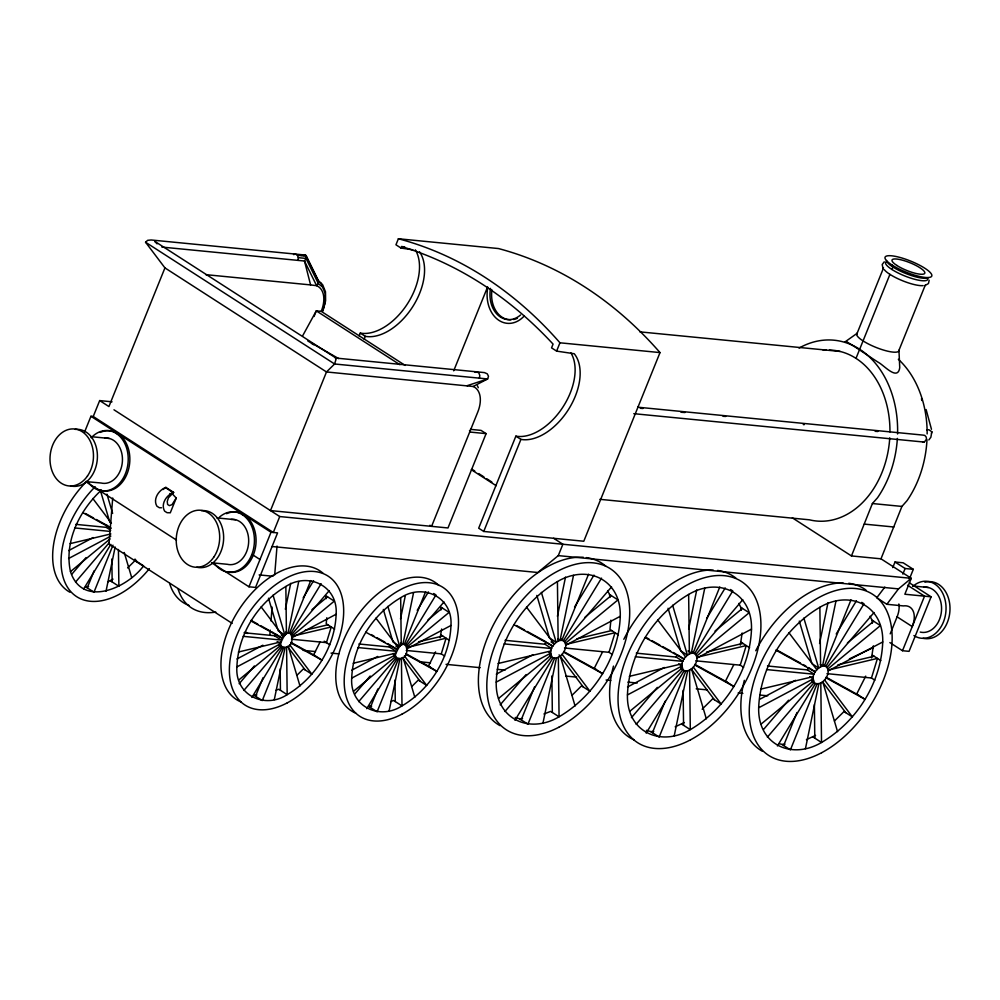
<?xml version="1.0" encoding="UTF-8"?>
<svg xmlns="http://www.w3.org/2000/svg" width="1000" height="1000" viewBox="0 0 1000 1000"><rect width="100%" height="100%" fill="white"/><g stroke="black" fill="none" stroke-linecap="round" stroke-linejoin="round"><path stroke-width="1.5" d="M112.713 498.013L109 544.05L232.188 623.387M269.862 634.738L270.238 630.125M270.988 620.925L272.1 607.112M274.7 574.9L277.025 546.075M127.613 567.925L135.188 560.45L143.6 565.862C127.463 587.8 82.525 608.538 70.462 571.625C63.963 541.375 79.65 510.262 101.5 489.975M236.887 666.912C238.1 634.125 257.738 603.025 285.85 586.487C308.512 571.65 338.15 586.075 336.138 614.237C334.925 647.013 315.287 678.125 287.175 694.663C264.513 709.5 234.875 695.075 236.887 666.912L280.5 643.763C291.988 613.587 299.775 656.925 279.1 645.175M326.812 617.762L326.2 623.713L334.613 629.138M351.712 678.138C352.925 645.362 372.562 614.25 400.675 597.725C423.338 582.875 452.975 597.3 450.962 625.475C449.75 658.25 430.112 689.362 402 705.888C379.338 720.738 349.7 706.312 351.712 678.138L395.325 655C406.812 624.812 414.6 668.162 393.925 656.4M440.15 637.8L441.637 628.987M496.213 682.113C497.738 641.137 522.275 602.263 557.425 581.6C587.6 563.737 621.263 579.75 620.275 616.287C618.763 657.25 594.212 696.137 559.062 716.8C528.888 734.663 495.225 718.65 496.213 682.113L550.725 653.188C549.2 645.5 563.688 633.562 565.763 645.212C566.038 652.938 556.213 662.987 549.538 655.3M610.913 620.175L609.963 629.475L618.375 634.9M627.438 694.95C628.962 653.975 653.5 615.1 688.65 594.438C718.838 576.575 752.487 592.587 751.5 629.113C749.987 670.088 725.45 708.975 690.3 729.638C660.113 747.5 626.462 731.488 627.438 694.95L681.95 666.025C680.425 658.337 694.912 646.4 696.988 658.05C697.275 665.775 687.438 675.825 680.763 668.138M740.325 645.113L742.138 633.013M758.675 707.788C760.188 666.812 784.725 627.938 819.875 607.263C850.062 589.412 883.713 605.425 882.738 641.95C881.213 682.925 856.675 721.812 821.525 742.475C791.338 760.337 757.688 744.312 758.675 707.788L813.188 678.863C811.65 671.175 826.15 659.237 828.225 670.875C828.5 678.612 818.662 688.662 812 680.975M871.562 657.95L873.363 645.85M297.938 260.387L298.312 257.675L297.425 255.275L295.6 254.1L293.538 254.6M479.425 378.15L479.8 375.45L478.913 373.05L477.088 371.875L475.025 372.362M926.663 429.975L928.838 429.725L931.825 431.75L930.875 437.225L928.85 439.963M106.013 591.25L115.162 546.987M285.363 609.237L290.725 583.288M274.3 699.625L285.038 647.738M298.725 581.525L287.987 633.413L285.75 631.975M400.5 618.938L405.238 596.05M389.125 710.863L399.862 658.962M413.55 592.75L402.812 644.65L400.575 643.2M557.413 616.3L565.525 577.075M542.987 723.012L556.4 658.15M573.5 575.375L560.1 640.25L557.85 638.8M688.65 629.138L696.75 589.913M674.212 735.85L687.625 670.987M704.737 588.212L691.325 653.088L687.962 650.925M819.562 643.487L827.987 602.75M805.438 748.688L818.85 683.812M835.962 601.05L822.55 665.925L820.312 664.475M931.5 433.25L931.825 431.75M336.087 359.075L334.6 363.988L326.5 371.95L270.487 510.588L447.987 527.962L486.1 433.638L481.05 430.387L470.438 429.338M322.912 310.312L325.538 300.775L325.487 291.788L322.675 284.788L318.163 280.825L305.512 255.075L151.137 239.975L147.637 240.325L145.575 242.25L164.938 267.9L326.5 371.95L473.137 386.488L487.625 378.963L488.5 376.3L487.3 373.862L484.487 372.6L336.037 358.075L154.738 241.325L157.075 243.863M322.825 311.15L325.325 302.075L325.275 293.65L322.638 287.087L318.425 283.712L306 258.425L306.388 256.15L305.512 255.075L303.712 255.6M444.637 656.038L441.275 653.875L446.075 638.2L408.338 647.175M612.375 654.488L609.012 652.325L615.013 632.737L566.7 644.225M743.6 667.325L740.238 665.163L746.237 645.575L697.925 657.062M874.837 680.163L871.462 678L877.463 658.4L829.15 669.887M792.375 517.875L851.462 555.938L872.4 503.537L877.513 497.775A95.875 72.6 -84.4 0 0 897.375 438.413M851.462 555.938L880.987 558.825L901.925 506.425L907.038 500.662A95.875 72.6 -84.4 0 0 926.988 439.825M84.562 432.062L90.95 416.275L93.238 416.5L273.312 532.463L279.738 516.55L911.275 578.325L904.85 594.237L931.1 596.812L909.05 651.35L902.5 650.713L889.875 642.588M93.238 416.5L99.675 400.588L112.05 401.8M164.938 267.9L108.925 406.55L99.675 400.588M87.25 587.863L94.15 570.763M112.975 545.163L93.975 592.2L85.562 586.775L88.575 586.538M163.012 489.538L165.875 487.4L173.625 492.388L168.425 497.812L167.237 501.55L167.613 504.487L169.412 505.637L172.025 504.625L176.25 498.05L172.85 494.4L169.95 493.512M176.25 498.05L170.287 512.8L167.075 512.7L164.638 511.15C160.425 504.025 166.6 494.913 173.625 492.388M314.025 316.475L316.3 310.863L321.225 311.35L405.175 365.412M248.975 586.788L271.012 532.238L277.575 532.888L255.538 587.425L248.975 586.788L211.637 562.737M359.125 335.938L360.275 333.088A51.725 31.488 -57.2 0 0 406.9 304.65A51.725 31.488 -57.2 0 0 415.312 249.838M570.913 352.9A51.725 31.488 -57.2 0 1 562.487 407.725A51.725 31.488 -57.2 0 1 515.875 436.15L478.688 528.2L483.738 531.45L583.787 541.237L660.013 352.587A492.013 372.537 -84.4 0 0 498.45 248.55L398.387 238.762L395.95 244.788L401 248.05L412.775 249.8M364.175 339.188L365.325 336.337A51.725 31.488 -57.2 0 0 412.575 306.925A51.725 31.488 -57.2 0 0 419.538 251.838M401 248.05L401.6 246.562L404.675 246.863M255.538 696.237L263.025 677.712M283.575 647.85L262.275 700.575L253.85 695.163L256.863 694.925M289.45 633.3L310.763 580.575M453.7 370.825L487.612 286.9M370.363 707.475L377.85 688.95M398.4 659.075L377.1 711.812L368.675 706.388L371.688 706.15M404.275 644.538L425.575 591.8M483.738 531.45L520.925 439.4A51.725 31.488 -57.2 0 0 568.787 409.012A51.725 31.488 -57.2 0 0 574.25 353.738L556.6 351.112L551.55 347.863L553.062 344.1A517.25 391.637 -84.4 0 0 401.6 246.562M556.6 351.112L559.95 342.8L660.013 352.587M272.075 546.512L537.825 572.513L558.288 555.612L562.888 544.25L553.625 538.288M521.213 719.862L534.525 686.912M554.575 658.288L527.938 724.2L519.525 718.787L515.2 717.475M561.912 640.113L588.55 574.2M652.438 732.7L665.175 701.175M685.8 671.125L659.175 737.038L650.75 731.625L646.425 730.312M693.15 652.938L719.775 587.025M856.663 334.425L883.538 267.9M856 358.363L889.925 274.375M891.912 269.475L892.913 267L892.025 265.012A25.2 5.975 22 0 1 902.038 258.038A25.2 5.975 22 0 1 931.162 276.788A25.2 5.975 22 0 1 892.025 265.012M898.962 350.262A22.713 5.375 22 0 1 875.312 347.137A22.713 5.375 22 0 1 857.312 333.175L844.825 342.05L847.163 342.062C857.725 348.338 867.7 355.575 878.162 362.238C883.838 365.037 897.688 381.425 899.737 367.762L898.962 350.262L925.25 285.175M783.662 745.537L796.975 712.588M817.025 683.962L790.4 749.875L781.988 744.463L779.1 743.587M824.375 665.775L851 599.862M892.75 567.612L895.013 562.013L903.213 562.812L913.312 569.325L909.35 579.113M902.85 574.113L905.113 568.513L913.312 569.325M890.212 633.862L897.1 616.838A21.513 13.1 -57.2 0 0 898.838 603.987M902.5 650.713L924.538 596.163L907.575 585.237M921.725 400.5L922.175 399.538L921.35 399.012M75.8 524.362L106.237 527.35L107.175 525.475L96.312 519.487M244.088 632.75L274.538 635.725L275.475 633.862L282.2 638.2L250.963 620.95M320.112 641.95L313.65 654.775L322.062 660.2L290.825 642.95M358.913 643.975L389.363 646.963L390.3 645.088L387.575 643.587M435.588 651.9L428.475 666.012L436.887 671.425L405.65 654.188M505.05 640.312L544.95 644.225L546.125 641.888L527.275 631.487M602.575 651.825L594.275 668.312L602.688 673.725L563.638 652.175M636.287 653.15L676.175 657.062L677.35 654.725L684.087 659.062L645.025 637.513M804.2 424.663L803.288 424.575M733.8 664.663L725.5 681.137L733.913 686.562L694.862 665.013M767.513 665.987L807.412 669.9L808.587 667.562L815.312 671.9L776.263 650.35M865.725 676.125L856.725 693.975L865.15 699.4L826.087 677.85M302.613 335.875L316.3 310.863L399.862 364.675M83.6 589.062L110.825 544.35M303.2 597.788L313.6 580.688M251.887 697.438L282.312 647.463M290.712 633.688L321.138 583.713M417.225 610.337L428.425 591.925M366.712 708.675L397.137 658.7M574.562 607.013L593.987 575.112M514.963 720.275L553 657.812M601.525 578.125L563.488 640.588L561.25 639.138M706.6 618.513L725.212 587.95M646.188 733.112L684.225 670.65M836.213 634.012L856.438 600.788M777.425 745.95L815.45 683.487M884.812 587.125L876.762 597.788L886.85 604.288L903.4 605.913A21.513 13.1 -57.2 0 1 912.237 626.587L897.1 616.838M886.85 604.288L898.487 588.888L911.275 578.325L880.987 558.825M71.875 574.15L86.062 557.575M75.575 582.038L109 542.975M239.163 683.713L254.35 665.962M243.863 690.425L281.35 646.612L280.5 643.763L277.137 641.6M291.688 634.538L329.162 590.725M355 693.763L370.188 676.012M358.688 701.65L396.163 657.85L395.325 655L393.075 653.55M406.512 645.763L443.988 601.962M500.2 704.837L526.112 674.55M504.938 711.513L551.788 656.75L550.725 653.188L548.488 651.737M564.712 641.65L611.55 586.888M631.425 717.675L657.337 687.387M636.163 724.338L683.012 669.587L681.95 666.025L678.587 663.863M695.938 654.488L742.788 599.725M763.65 729.35L788.562 700.225M767.387 737.175L814.237 682.425L813.188 678.863L809.812 676.688M827.163 667.312L874.013 612.562M884.237 261.8L882.188 264.562L883.037 268.425M335.412 358.713L336.037 358.075M296.988 675.238L303.475 668.825L311.9 674.25L289.587 644.65M411.812 686.475L418.3 680.062L426.725 685.475L404.412 655.888M571.987 695.312L581.562 685.863L589.975 691.287L562.087 654.3M702.163 709.2L712.788 698.7L721.2 704.125L693.312 667.138M834.45 720.987L844.013 711.538L852.425 716.963L824.55 679.975M70.462 571.625L110.037 538.95M311.95 609.675L327.55 596.8M238.75 680.013L280.725 645.35M292.3 635.8L334.275 601.138L325.863 595.725L326.275 598.638M427.975 619.925L442.375 608.038M353.575 691.237L395.55 656.587M407.125 647.025L449.1 612.375L440.688 606.95L441.1 609.862M584.987 617.225L611.213 595.575M498.537 698.487L551.013 655.175M565.487 643.225L617.95 599.9L609.538 594.487L607.612 590.588M715.025 631.05L742.45 608.413M629.763 711.325L682.237 668.012M696.712 656.062L749.175 612.737L740.763 607.325L738.85 603.413M847.438 642.9L873.675 621.25M761 724.163L813.462 680.85M827.938 668.9L880.4 625.575L871.988 620.163L870.075 616.25M633.775 413.675L924.35 442.1L926.538 439.087L926.125 436.925L924.775 435.4L923.012 435.1L637.688 407.188M107.6 581.962L113.025 579.125M675.175 726.812L684.35 722.55M806.413 739.65L815.575 735.387M68.675 550.575L93.212 537.562M68.6 558.525L110.838 536.112M236.975 658.962L262.863 645.212M292.525 637.388L336.138 614.237M351.8 670.188L377.688 656.45M407.35 648.612L450.962 625.475M496.3 674.163L533.088 654.638M565.763 645.212L620.275 616.287M627.525 687L664.325 667.475M696.988 658.05L751.5 629.113M760.113 699.112L795.55 680.312M828.225 670.875L882.738 641.95M165.875 487.4C158.863 489.925 152.675 499.038 156.888 506.163L159.338 507.725L161.475 507.775M849.4 658.863L873.288 647.588M275.9 690.337L278.762 689.237L287.175 694.663L286.588 647.125M390.725 701.575L393.575 700.475L402 705.888L401.413 658.363M543.95 713.975L550.65 711.388L559.062 716.8L558.35 657.387M467.1 385.7L487.625 378.963L334.6 363.988L145.575 242.25M924.912 285.6L928.462 283.55L929.175 280.238M70.113 543.638L110.875 533.938M305.238 630.188L327.887 624.8M293.512 635.938L331.25 626.962L326.45 642.638L291.438 639.212M238.412 652.013L280.688 641.963M418.55 641.775L442.713 636.038M353.237 663.25L395.513 653.188M576.912 638.825L611.638 630.562M498.113 663.5L550.962 650.938M706.637 652.013L742.875 643.4M629.338 676.338L682.188 663.763M837.862 664.85L874.1 656.237M760.575 689.175L813.413 676.6M519.525 718.787L522.537 718.55M650.75 731.625L653.763 731.388M781.988 744.463L784.987 744.225M640.3 408.3L642.975 408.488M681 412.25L685.013 412.525M723.037 416.287L725.713 416.463M875.175 431.312L877.85 431.5M299.35 255.162L302.25 255.45M297.425 255.275L306.388 256.15L319.012 281.85L316.625 285.688A27.425 16.7 -57.2 0 1 321.225 311.35M298.312 257.675L306 258.425L304.5 261.025L310.587 284.913L316.625 285.688L304.5 261.025L161.875 247.075M205.75 274.65L310.587 284.913M639.888 331.863L840.125 351.45M486.1 433.638L469.7 432.025L470.375 431.613L469.487 430.625M872.4 503.537L901.925 506.425M116.237 433.45L117.875 433.612M90.625 436.625L109.275 438.45M864.312 524.113L893.838 527M599.888 499.325L809.425 519.812A85.787 64.95 -84.4 0 0 889.75 437.85M94.188 488L95.838 488.162A30.275 22.925 -84.4 0 1 93.787 486.65M242.45 514.738L244.088 514.9M216.85 517.9L235.5 519.725M912.837 585.988L928.375 587.5M558.288 555.612L898.487 588.888M74.912 527.962L109.925 531.388M251.625 555.013L253.263 555.175L260 559.513M211.825 562.775L227.362 564.3A22.713 17.2 -84.4 0 0 248.588 543.2A22.713 17.2 -84.4 0 0 231.012 519.425M259.125 574.9L273.025 576.263M564.513 647.975L609.012 652.325M695.738 660.812L740.238 665.163M826.963 673.65L871.462 678M504.113 643.9L551.688 648.562L544.95 644.225M635.337 656.737L682.913 661.388L676.175 657.062M766.575 669.575L814.137 674.225L807.412 669.9M406.262 650.45L441.275 653.875M243.212 636.337L281.262 640.062L274.538 635.725M358.038 647.575L396.087 651.287L389.363 646.963M303.062 650.35L315.5 651.575M331.037 653.088L338.8 653.85M419.613 661.762L430.487 662.825M446.037 664.338L480.225 667.688M497.312 669.362L505.087 670.113M565.688 676.05L576.575 677.113M606.1 680L610.763 680.45M627.85 682.125L637.175 683.037M696.225 688.812L707.113 689.875M738.188 692.925L742.85 693.375M759.938 695.05L767.712 695.812M846.988 342.312L844.825 342.05M922.588 441.8L924.35 442.1M311.625 343.113L338.688 358.6M776.263 649.725L800.5 663.1M803.2 664.587L805.888 666.075M826.087 677.225L858.413 695.062M646.375 637.638L649.075 639.113M651.762 640.6L659.85 645.062M662.537 646.55L670.625 651.012M673.312 652.5L676.012 653.988M694.862 664.388L727.188 682.225M516.5 625.538L524.575 630M563.638 651.55L595.962 669.388M513.8 624.675L552.863 646.225L547.25 642.613M371.275 634.6L374 636.1M376.712 637.6L384.862 642.1M405.712 653.6L430.163 667.087M365.788 632.188L397.025 649.425L391.413 645.812M85.438 513.488L93.6 517.987M82.662 512.575L111.2 528.312M251.025 620.363L257.812 624.113M260.525 625.612L268.675 630.112M271.4 631.613L274.113 633.112M290.887 642.362L315.338 655.863M307.9 341.062L310.375 342.438M895.013 562.013L905.113 568.513M909.3 582.775L931.1 596.812M861.737 602.35L863.988 603.787L825.95 666.25L823.7 664.812M872.412 655.15L880.825 660.575M360.275 333.088L365.325 336.337M515.875 436.15L520.925 439.4M730.512 589.513L732.75 590.962L694.725 653.425L692.475 651.975M311.038 343.075L313.65 344.75M741.188 642.312L749.6 647.738M472.15 469.338L474.775 471.025M478.713 473.575L483.963 476.95M486.587 478.65L491.85 482.025M471.337 469.712L496.15 485.7M813.112 737.05L821.525 742.475L820.8 683.062M429.9 525.262L431.587 526.35L477.738 412.137A27.425 16.7 -57.2 0 0 473.137 386.488M681.875 724.225L690.3 729.638L689.575 670.225M551.038 641.925L554.4 644.1L526.512 607.112M433.725 593.5L435.962 594.95L405.538 644.912L403.288 643.475M113.975 409.8L279.738 516.55M441.025 634.95L449.438 640.362M90.95 416.275L271.012 532.238M165.725 487.8L173.463 492.788M396.012 646.275L398.263 647.725L375.95 618.138M176.513 540.112L85.575 481.562L101.15 483.013A22.713 17.2 -84.4 0 0 122.362 461.912A22.713 17.2 -84.4 0 0 104.8 438.137M324.212 641.2L329.812 644.812M281.188 635.05L283.438 636.487L261.137 606.9M107.175 525.475L110.55 527.65M106.237 527.35L110.725 530.237M245.287 631.825L247.913 633.513M110.463 580.862L118.875 586.275L118.425 549.487M318.163 280.825L321.2 283.263L322.912 287.525M788.975 632.788L816.85 669.775M822.463 681.8L845.7 712.625M657.75 619.95L685.625 656.938M691.237 668.962L714.463 699.788M559.075 654.9L583.237 686.95M402.325 657.712L419.988 681.137M287.5 646.488L305.163 669.912M92.837 498.525L111.425 523.188M135.013 559.062L136.875 561.525M477.413 385.763L478.3 387.7M926.125 409.562L931.475 429.288M803.85 618.088L818.662 667.987L811.925 663.65L799.3 621.087M822.738 681.75L837.55 731.65M672.625 605.25L687.425 655.15L680.7 650.812L668.075 608.263M691.513 668.913L706.325 718.812M541.4 592.413L556.2 642.312L549.475 637.975L536.838 595.425M560.288 656.075L575.087 705.975M387.863 606.388L399.7 646.3L392.975 641.963L383.325 609.438M402.975 657.312L414.812 697.225M273.038 595.15L284.875 635.062L278.15 630.737L268.5 598.212M288.15 646.075L299.988 686M106.938 494.162L112.638 513.387M124.237 552.487L131.7 577.625M100.2 489.825L109.85 522.35M871.988 620.163L872.412 623.138M740.763 607.325L741.188 610.3M609.538 594.487L609.963 597.463M819.875 607.263L820.6 666.675M814.388 704.625L814.788 738.138M688.65 594.438L689.375 653.838M683.138 690.263L683.562 725.3M557.425 581.6L558.15 641M551.888 675.913L552.337 712.463M400.675 597.725L401.262 645.25M395 680.088L395.262 701.55M285.85 586.487L286.438 634.025M280.175 668.863L280.438 690.325M111.862 558.95L112.15 581.938M927.825 278.837A22.713 5.375 22 0 1 904.175 275.712A22.713 5.375 22 0 1 886.175 261.75M928.175 277.613A22.713 5.375 22 0 1 905.175 273.238A22.713 5.375 22 0 1 886.525 260.525M398.387 238.762A492.013 372.537 -84.4 0 1 559.95 342.8M829.388 350.037A85.787 64.95 -84.4 0 1 889.95 431.875M823.2 350.288A85.787 64.95 -84.4 0 1 826.287 350.062M799.075 348.075A95.875 72.6 -84.4 0 1 897.575 433.975M524.05 316.163A30.275 22.925 -84.4 0 1 497.512 319.35A30.275 22.925 -84.4 0 1 487.725 287.688M520.562 314.975A26.488 20.062 -84.4 0 1 498.212 315.363A26.488 20.062 -84.4 0 1 490.513 288.375M517.4 318.275A26.488 20.062 -84.4 0 1 513.513 319.513M510.887 319.788A26.488 20.062 -84.4 0 1 491.938 289.887M898.337 359.263A95.875 72.6 -84.4 0 1 927.15 433.925M923.138 285.613A22.713 5.375 22 0 1 902.2 280.6A22.713 5.375 22 0 1 884.338 269.688M923.9 587.2A22.713 17.2 -84.4 0 1 941.475 610.975A22.713 17.2 -84.4 0 1 920.25 632.075M924.912 582.25A28.613 21.662 -84.4 0 1 949.987 609.8A28.613 21.662 -84.4 0 1 923.15 638.25M912.987 586.263A28.613 21.662 -84.4 0 1 946.05 607.55A28.613 21.662 -84.4 0 1 913.9 635.562M75.163 429.375A28.613 21.662 -84.4 0 1 97.3 459.325A28.613 21.662 -84.4 0 1 70.562 485.913M201.375 510.662A28.613 21.662 -84.4 0 1 223.525 540.612A28.613 21.662 -84.4 0 1 196.788 567.2M100.363 432.4A30.275 22.925 -84.4 0 1 129.8 461.488A30.275 22.925 -84.4 0 1 97.175 488.95M226.588 513.688A30.275 22.925 -84.4 0 1 256.075 539.8A30.275 22.925 -84.4 0 1 227.65 571.888M219.45 517.112A30.275 22.925 -84.4 0 1 250.413 523.612A30.275 22.925 -84.4 0 1 245.4 564.987A30.275 22.925 -84.4 0 1 213.912 562.812M91.25 437.75A30.275 22.925 -84.4 0 1 123.25 440.7A30.275 22.925 -84.4 0 1 119.812 483A30.275 22.925 -84.4 0 1 87.688 481.538M69.938 592.25A76.7 46.7 -57.2 0 1 86.713 481.375M149.388 568.638A76.7 46.7 -57.2 0 1 67.975 587.987A76.7 46.7 -57.2 0 1 95.125 486.788M188.95 605.388A76.7 46.7 -57.2 0 1 169.625 583.413M215.8 612.075A76.7 46.7 -57.2 0 1 178.05 588.837M355.8 713.2A76.7 46.7 -57.2 0 1 354 620.588A76.7 46.7 -57.2 0 1 438.938 585.475M240.975 701.963A76.7 46.7 -57.2 0 1 238.487 610.425A76.7 46.7 -57.2 0 1 322.975 573.188M762.45 751.3A95.875 58.375 -57.2 0 1 744.338 680.35M755.75 650.738A95.875 58.375 -57.2 0 1 843.05 582.875M848.787 583.275A95.875 58.375 -57.2 0 1 865.975 590.062M633.95 739.825A95.875 58.375 -57.2 0 1 613.475 666.1M623.812 639.3A95.875 58.375 -57.2 0 1 713.225 570.062M717.562 570.438A95.875 58.375 -57.2 0 1 735.962 578.162M499.988 725.625A95.875 58.375 -57.2 0 1 492.125 627.375A95.875 58.375 -57.2 0 1 583.375 557.3M586.337 557.6A95.875 58.375 -57.2 0 1 605.925 566.312M896.925 265.487A17.663 4.188 22 0 0 924.35 273.75A17.663 4.188 22 0 0 903.95 260.6A17.663 4.188 22 0 0 896.925 265.487M213.688 557.275A28.613 21.662 -84.4 0 0 203.075 510.662A28.613 21.662 -84.4 0 0 177.1 548.275A28.613 21.662 -84.4 0 0 213.688 557.275M87.475 476A28.613 21.662 -84.4 0 0 76.85 429.375A28.613 21.662 -84.4 0 0 50.875 466.987A28.613 21.662 -84.4 0 0 87.475 476M402.1 714.087A76.7 46.7 -57.2 0 0 450.45 594.412A76.7 46.7 -57.2 0 0 351.475 646.925A76.7 46.7 -57.2 0 0 402.1 714.087M287.275 702.85A76.7 46.7 -57.2 0 0 335.625 583.175A76.7 46.7 -57.2 0 0 236.65 635.7A76.7 46.7 -57.2 0 0 287.275 702.85M821.65 752.712A95.875 58.375 -57.2 0 0 882.087 603.125A95.875 58.375 -57.2 0 0 758.363 668.775A95.875 58.375 -57.2 0 0 821.65 752.712M690.425 739.875A95.875 58.375 -57.2 0 0 750.863 590.288A95.875 58.375 -57.2 0 0 627.137 655.938A95.875 58.375 -57.2 0 0 690.425 739.875M559.188 727.05A95.875 58.375 -57.2 0 0 619.637 577.45A95.875 58.375 -57.2 0 0 495.913 643.1A95.875 58.375 -57.2 0 0 559.188 727.05"/></g></svg>
